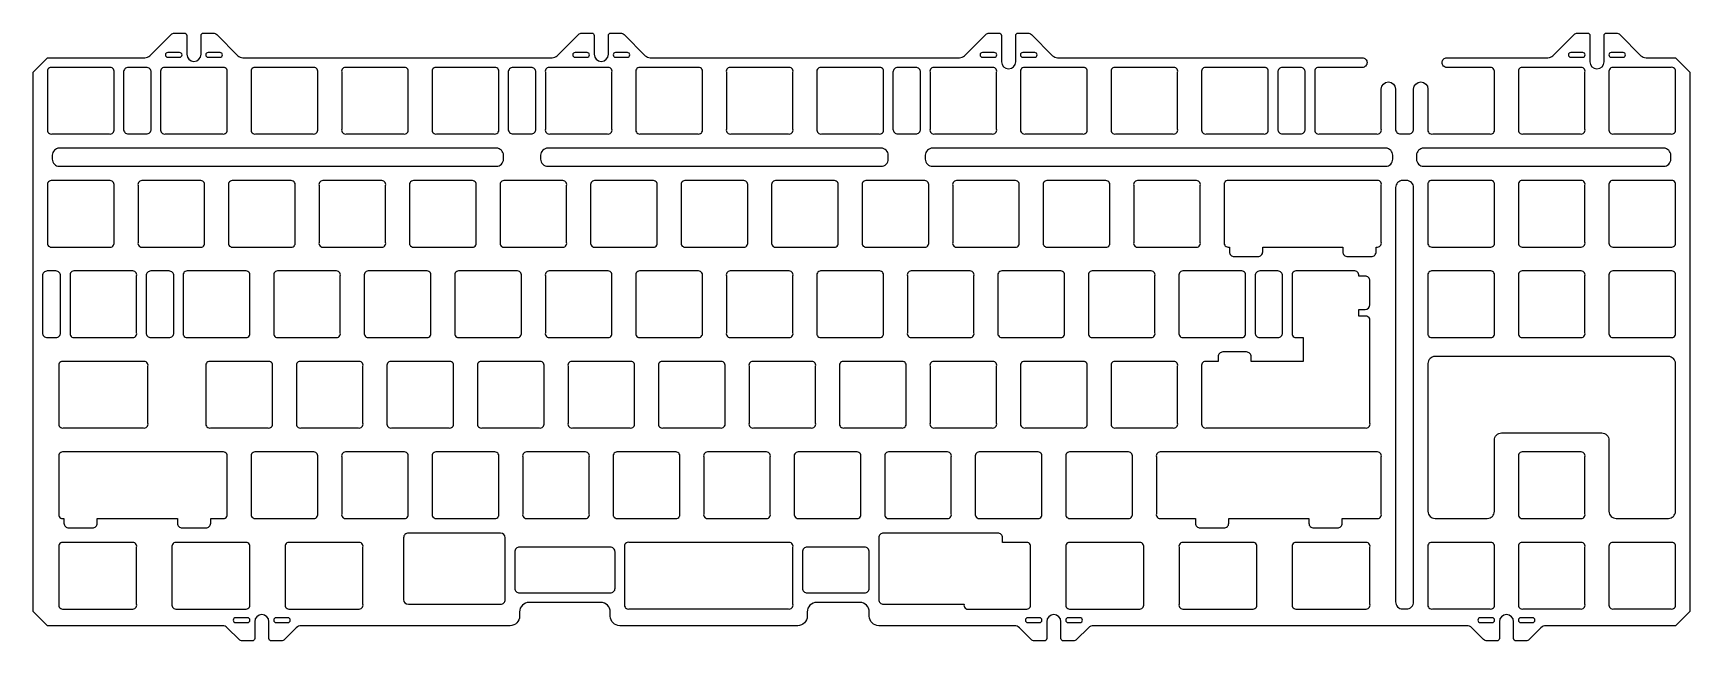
# Model space of a CAD drawing. Header units: millimetres. Extents: x -10 to 339, y -114 to 14.
import ezdxf

# ---------------------------------------------------------------- set-up
doc = ezdxf.new("R2010")
doc.units = ezdxf.units.MM
doc.header["$MEASUREMENT"] = 0

msp = doc.modelspace()

# ---------------------------------------------------------------- linework, layer by layer
at = {"linetype": 'Continuous'}
for points in [[(199.99, -113.44), (197.53, -110.98, 0.198912), (196.47, -110.54), (167.95, -110.54, -0.414214), (165.95, -108.54), (165.95, -107.65, 0.414214), (163.95, -105.65), (154.88, -105.65, 0.414214), (152.88, -107.65), (152.88, -108.54, -0.414214), (150.88, -110.54), (113.44, -110.54, -0.414214), (111.44, -108.54), (111.44, -107.65, 0.414214), (109.44, -105.65), (94.35, -105.65, 0.414214), (92.35, -107.65), (92.35, -108.54, -0.414214), (90.35, -110.54), (46.42, -110.54, 0.198912), (45.36, -110.98), (42.89, -113.44, -0.198912), (42.19, -113.74), (40.1, -113.74, -0.414214), (39.6, -113.24), (39.6, -109.71, 1), (36.6, -109.71), (36.6, -113.24, -0.414214), (36.1, -113.74), (34.01, -113.74, -0.198912), (33.31, -113.44), (30.84, -110.98, 0.198912), (29.78, -110.54), (-7.03, -110.54), (-10.03, -107.54), (-10.03, 6.03), (-7.03, 9.03), (13.49, 9.03, 0.198912), (14.55, 9.46), (19.02, 13.93, -0.198912), (19.73, 14.23), (21.81, 14.23, -0.414214), (22.31, 13.73), (22.31, 9.77, 1), (25.31, 9.77), (25.31, 13.73, -0.414214), (25.81, 14.23), (27.9, 14.23, -0.198912), (28.61, 13.93), (33.07, 9.46, 0.198912), (34.13, 9.03), (99.22, 9.03, 0.198912), (100.28, 9.46), (104.74, 13.93, -0.198912), (105.45, 14.23), (107.54, 14.23, -0.414214), (108.04, 13.73), (108.04, 9.77, 1), (111.04, 9.77), (111.04, 13.73, -0.414214), (111.54, 14.23), (113.62, 14.23, -0.198912), (114.33, 13.93), (118.8, 9.46, 0.198912), (119.86, 9.03), (184.94, 9.03, 0.198912), (186, 9.46), (190.47, 13.93, -0.198912), (191.18, 14.23), (193.26, 14.23, -0.414214), (193.76, 13.73), (193.76, 8.2, 1), (196.76, 8.2), (196.76, 13.73, -0.414214), (197.26, 14.23), (199.35, 14.23, -0.198912), (200.06, 13.93), (204.52, 9.46, 0.198912), (205.58, 9.03), (269.7, 9.03, -0.414214), (270.7, 8.03), (270.7, 8, -0.414214), (269.7, 7), (260.7, 7, 0.5532), (259.7, 6), (259.7, -6, 0.555582), (260.7, -7), (272.7, -7, 0.553821), (273.7, -6), (273.7, 2.45, -1), (276.7, 2.45), (276.7, -6, 0.414214), (277.7, -7), (279.51, -7, 0.414214), (280.51, -6), (280.51, 2.45, -1), (283.51, 2.45), (283.51, -6, 0.555334), (284.51, -7), (296.51, -7, 0.554577), (297.51, -6), (297.51, 6, 0.518306), (296.51, 7), (287.51, 7, -0.414214), (286.51, 8), (286.51, 8.03, -0.414214), (287.51, 9.03), (308.77, 9.03, 0.198912), (309.83, 9.46), (314.29, 13.93, -0.198912), (315, 14.23), (317.09, 14.23, -0.414214), (317.59, 13.73), (317.59, 8.2, 1), (320.59, 8.2), (320.59, 13.73, -0.414214), (321.09, 14.23), (323.17, 14.23, -0.198912), (323.88, 13.93), (328.35, 9.46, 0.198912), (329.41, 9.03), (335.64, 9.03), (338.64, 6.03), (338.64, -107.54), (335.64, -110.54), (308.36, -110.54, 0.198912), (307.3, -110.98), (304.83, -113.44, -0.198912), (304.12, -113.74), (302.04, -113.74, -0.414214), (301.54, -113.24), (301.54, -109.71, 1), (298.54, -109.71), (298.54, -113.24, -0.414214), (298.04, -113.74), (295.95, -113.74, -0.198912), (295.24, -113.44), (292.78, -110.98, 0.198912), (291.72, -110.54), (213.11, -110.54, 0.198912), (212.05, -110.98), (209.58, -113.44, -0.198912), (208.87, -113.74), (206.79, -113.74, -0.414214), (206.29, -113.24), (206.29, -109.71, 1), (203.29, -109.71), (203.29, -113.24, -0.414214), (202.79, -113.74), (200.7, -113.74, -0.198912)], [(9, -6, 0.414214), (10, -7), (13.81, -7, 0.414214), (14.81, -6), (14.81, 6, 0.414214), (13.81, 7), (10, 7, 0.414214), (9, 6)], [(20.81, 10.14), (18.31, 10.14, 1), (18.31, 9.14), (20.81, 9.14, 1)], [(29.31, 10.14), (26.81, 10.14, 1), (26.81, 9.14), (29.31, 9.14, 1)], [(89.96, -6, 0.414214), (90.96, -7), (94.78, -7, 0.414214), (95.78, -6), (95.78, 6, 0.414214), (94.78, 7), (90.96, 7, 0.414214), (89.96, 6)], [(106.54, 10.14), (104.04, 10.14, 1), (104.04, 9.14), (106.54, 9.14, 1)], [(115.04, 10.14), (112.54, 10.14, 1), (112.54, 9.14), (115.04, 9.14, 1)], [(170.93, -6, 0.414214), (171.93, -7), (175.74, -7, 0.414214), (176.74, -6), (176.74, 6, 0.414214), (175.74, 7), (171.93, 7, 0.414214), (170.93, 6)], [(192.26, 10.14), (189.76, 10.14, 1), (189.76, 9.14), (192.26, 9.14, 1)], [(200.76, 10.14), (198.26, 10.14, 1), (198.26, 9.14), (200.76, 9.14, 1)], [(251.89, -6, 0.414214), (252.89, -7), (256.7, -7, 0.414214), (257.7, -6), (257.7, 6, 0.414214), (256.7, 7), (252.89, 7, 0.414214), (251.89, 6)], [(316.09, 10.14), (313.59, 10.14, 1), (313.59, 9.14), (316.09, 9.14, 1)], [(324.59, 10.14), (322.09, 10.14, 1), (322.09, 9.14), (324.59, 9.14, 1)], [(87.46, -13.81, 0.414214), (88.96, -12.31), (88.96, -11.5, 0.414214), (87.46, -10), (-4.5, -10, 0.414214), (-6, -11.5), (-6, -12.31, 0.414214), (-4.5, -13.81)], [(168.43, -13.81, 0.414214), (169.93, -12.31), (169.93, -11.5, 0.414214), (168.43, -10), (98.28, -10, 0.414214), (96.78, -11.5), (96.78, -12.31, 0.414214), (98.28, -13.81)], [(179.24, -13.81), (274.61, -13.81, 0.414214), (276.11, -12.31), (276.11, -11.5, 0.414214), (274.61, -10), (179.24, -10, 0.414214), (177.74, -11.5), (177.74, -12.31, 0.414214)], [(281.11, -12.31, 0.414214), (282.61, -13.81), (333.13, -13.81, 0.414214), (334.63, -12.31), (334.63, -11.5, 0.414214), (333.13, -10), (282.61, -10, 0.414214), (281.11, -11.5)], [(276.7, -18.31), (276.7, -105.51, 0.414214), (278.2, -107.01), (279.01, -107.01, 0.414214), (280.51, -105.51), (280.51, -18.31, 0.414214), (279.01, -16.81), (278.2, -16.81, 0.414214)], [(-7.05, -49.86), (-5.24, -49.86, 0.414214), (-4.24, -48.86), (-4.24, -36.86, 0.414214), (-5.24, -35.86), (-7.05, -35.86, 0.414214), (-8.05, -36.86), (-8.05, -48.86, 0.414214)], [(13.76, -48.86, 0.414214), (14.76, -49.86), (18.58, -49.86, 0.414214), (19.58, -48.86), (19.58, -36.86, 0.414214), (18.58, -35.86), (14.76, -35.86, 0.414214), (13.76, -36.86)], [(248.12, -49.86), (251.94, -49.86, 0.414214), (252.94, -48.86), (252.94, -36.86, 0.414214), (251.94, -35.86), (248.12, -35.86, 0.414214), (247.12, -36.86), (247.12, -48.86, 0.414214)], [(91.35, -102.65, 0.414214), (92.35, -103.65), (111.44, -103.65, 0.414214), (112.44, -102.65), (112.44, -95.01, 0.414214), (111.44, -94.01), (92.35, -94.01, 0.414214), (91.35, -95.01)], [(151.88, -102.65, 0.414214), (152.88, -103.65), (164.95, -103.65, 0.414214), (165.95, -102.65), (165.95, -95.01, 0.414214), (164.95, -94.01), (152.88, -94.01, 0.414214), (151.88, -95.01)], [(35.1, -108.88), (32.6, -108.88, 1), (32.6, -109.88), (35.1, -109.88, 1)], [(43.6, -108.88), (41.1, -108.88, 1), (41.1, -109.88), (43.6, -109.88, 1)], [(201.79, -108.88), (199.29, -108.88, 1), (199.29, -109.88), (201.79, -109.88, 1)], [(210.29, -108.88), (207.79, -108.88, 1), (207.79, -109.88), (210.29, -109.88, 1)], [(297.04, -108.88), (294.54, -108.88, 1), (294.54, -109.88), (297.04, -109.88, 1)], [(305.54, -108.88), (303.04, -108.88, 1), (303.04, -109.88), (305.54, -109.88, 1)]]:
    msp.add_lwpolyline(points, format="xyb", close=True, dxfattribs=at)
for points in [[(6, -7, 0.555484), (7, -6), (7, 6, 0.554774), (6, 7), (-6, 7, 0.55441), (-7, 6), (-7, -6, 0.551433), (-6, -7)], [(17.81, -7), (29.81, -7, 0.555484), (30.81, -6), (30.81, 6, 0.554774), (29.81, 7), (17.81, 7, 0.55441), (16.81, 6), (16.81, -6, 0.551433)], [(36.86, -7), (48.86, -7, 0.555484), (49.86, -6), (49.86, 6, 0.554774), (48.86, 7), (36.86, 7, 0.55441), (35.86, 6), (35.86, -6, 0.551433)], [(55.91, -7), (67.91, -7, 0.555484), (68.91, -6), (68.91, 6, 0.554774), (67.91, 7), (55.91, 7, 0.55441), (54.91, 6), (54.91, -6, 0.551433)], [(74.96, -7), (86.96, -7, 0.555484), (87.96, -6), (87.96, 6, 0.554774), (86.96, 7), (74.96, 7, 0.55441), (73.96, 6), (73.96, -6, 0.551433)], [(98.78, -7), (110.78, -7, 0.555484), (111.78, -6), (111.78, 6, 0.554774), (110.78, 7), (98.78, 7, 0.55441), (97.78, 6), (97.78, -6, 0.551433)], [(117.83, -7), (129.83, -7, 0.555484), (130.83, -6), (130.83, 6, 0.554774), (129.83, 7), (117.83, 7, 0.55441), (116.83, 6), (116.83, -6, 0.551433)], [(136.88, -7), (148.88, -7, 0.555484), (149.88, -6), (149.88, 6, 0.554774), (148.88, 7), (136.88, 7, 0.55441), (135.88, 6), (135.88, -6, 0.551433)], [(155.93, -7), (167.93, -7, 0.555484), (168.93, -6), (168.93, 6, 0.554774), (167.93, 7), (155.93, 7, 0.55441), (154.93, 6), (154.93, -6, 0.551433)], [(179.74, -7), (191.74, -7, 0.555484), (192.74, -6), (192.74, 6, 0.554774), (191.74, 7), (179.74, 7, 0.55441), (178.74, 6), (178.74, -6, 0.551433)], [(198.79, -7), (210.79, -7, 0.555484), (211.79, -6), (211.79, 6, 0.554774), (210.79, 7), (198.79, 7, 0.55441), (197.79, 6), (197.79, -6, 0.551433)], [(217.84, -7), (229.84, -7, 0.555484), (230.84, -6), (230.84, 6, 0.554774), (229.84, 7), (217.84, 7, 0.55441), (216.84, 6), (216.84, -6, 0.551433)], [(236.89, -7), (248.89, -7, 0.555484), (249.89, -6), (249.89, 6, 0.554774), (248.89, 7), (236.89, 7, 0.55441), (235.89, 6), (235.89, -6, 0.551433)], [(315.56, -7, 0.554611), (316.56, -6), (316.56, 6, 0.55427), (315.56, 7), (303.56, 7, 0.553872), (302.56, 6), (302.56, -6, 0.552912), (303.56, -7)], [(334.61, -7, 0.555456), (335.61, -6), (335.61, 6, 0.555635), (334.61, 7), (322.61, 7, 0.518306), (321.61, 6), (321.61, -6, 0.55546), (322.61, -7)], [(6, -30.83, 0.555484), (7, -29.83), (7, -17.83, 0.554774), (6, -16.83), (-6, -16.83, 0.55441), (-7, -17.83), (-7, -29.83, 0.551433), (-6, -30.83)], [(25.05, -30.83, 0.555484), (26.05, -29.83), (26.05, -17.83, 0.554774), (25.05, -16.83), (13.05, -16.83, 0.55441), (12.05, -17.83), (12.05, -29.83, 0.551433), (13.05, -30.83)], [(44.1, -30.83, 0.555484), (45.1, -29.83), (45.1, -17.83, 0.554774), (44.1, -16.83), (32.1, -16.83, 0.55441), (31.1, -17.83), (31.1, -29.83, 0.551433), (32.1, -30.83)], [(63.15, -30.83, 0.555484), (64.15, -29.83), (64.15, -17.83, 0.554774), (63.15, -16.83), (51.15, -16.83, 0.55441), (50.15, -17.83), (50.15, -29.83, 0.551433), (51.15, -30.83)], [(82.2, -30.83, 0.555484), (83.2, -29.83), (83.2, -17.83, 0.554774), (82.2, -16.83), (70.2, -16.83, 0.55441), (69.2, -17.83), (69.2, -29.83, 0.551433), (70.2, -30.83)], [(101.25, -30.83, 0.555484), (102.25, -29.83), (102.25, -17.83, 0.554774), (101.25, -16.83), (89.25, -16.83, 0.55441), (88.25, -17.83), (88.25, -29.83, 0.551433), (89.25, -30.83)], [(120.3, -30.83, 0.555484), (121.3, -29.83), (121.3, -17.83, 0.554774), (120.3, -16.83), (108.3, -16.83, 0.55441), (107.3, -17.83), (107.3, -29.83, 0.551433), (108.3, -30.83)], [(139.35, -30.83, 0.555484), (140.35, -29.83), (140.35, -17.83, 0.554774), (139.35, -16.83), (127.35, -16.83, 0.55441), (126.35, -17.83), (126.35, -29.83, 0.551433), (127.35, -30.83)], [(158.4, -30.83, 0.555484), (159.4, -29.83), (159.4, -17.83, 0.554774), (158.4, -16.83), (146.4, -16.83, 0.55441), (145.4, -17.83), (145.4, -29.83, 0.551433), (146.4, -30.83)], [(177.45, -30.83, 0.555484), (178.45, -29.83), (178.45, -17.83, 0.554774), (177.45, -16.83), (165.45, -16.83, 0.55441), (164.45, -17.83), (164.45, -29.83, 0.551433), (165.45, -30.83)], [(196.5, -30.83, 0.555484), (197.5, -29.83), (197.5, -17.83, 0.554774), (196.5, -16.83), (184.5, -16.83, 0.55441), (183.5, -17.83), (183.5, -29.83, 0.551433), (184.5, -30.83)], [(215.55, -30.83, 0.555484), (216.55, -29.83), (216.55, -17.83, 0.554774), (215.55, -16.83), (203.55, -16.83, 0.55441), (202.55, -17.83), (202.55, -29.83, 0.551433), (203.55, -30.83)], [(234.6, -30.83, 0.555484), (235.6, -29.83), (235.6, -17.83, 0.554774), (234.6, -16.83), (222.6, -16.83, 0.55441), (221.6, -17.83), (221.6, -29.83, 0.551433), (222.6, -30.83)], [(247.74, -32.81, 0.414214), (248.74, -31.81), (248.74, -30.82), (248.74, -30.81), (265.61, -30.81), (265.61, -31.81, 0.414214), (266.61, -32.81), (271.61, -32.81, 0.414214), (272.61, -31.81), (272.61, -30.81), (272.7, -30.81, 0.554083), (273.7, -29.81), (273.7, -17.81, 0.583919), (272.7, -16.81), (241.65, -16.81, 0.554641), (240.65, -17.81), (240.65, -29.81, 0.550243), (241.65, -30.81), (241.74, -30.81), (241.74, -31.81, 0.414214), (242.74, -32.81)], [(284.51, -30.81), (296.51, -30.81, 0.555484), (297.51, -29.81), (297.51, -17.81, 0.554774), (296.51, -16.81), (284.51, -16.81, 0.55441), (283.51, -17.81), (283.51, -29.81, 0.551433)], [(303.56, -30.81), (315.56, -30.81, 0.555484), (316.56, -29.81), (316.56, -17.81, 0.554774), (315.56, -16.81), (303.56, -16.81, 0.55441), (302.56, -17.81), (302.56, -29.81, 0.551433)], [(322.61, -30.81), (334.61, -30.81, 0.555484), (335.61, -29.81), (335.61, -17.81, 0.554774), (334.61, -16.81), (322.61, -16.81, 0.55441), (321.61, -17.81), (321.61, -29.81, 0.551433)], [(-1.24, -49.86), (10.76, -49.86, 0.555484), (11.76, -48.86), (11.76, -36.86, 0.554774), (10.76, -35.86), (-1.24, -35.86, 0.55441), (-2.24, -36.86), (-2.24, -48.86, 0.551433)], [(22.57, -49.86), (34.57, -49.86, 0.555484), (35.57, -48.86), (35.57, -36.86, 0.554774), (34.57, -35.86), (22.57, -35.86, 0.55441), (21.57, -36.86), (21.57, -48.86, 0.551433)], [(41.62, -49.86), (53.62, -49.86, 0.555484), (54.62, -48.86), (54.62, -36.86, 0.554774), (53.62, -35.86), (41.62, -35.86, 0.55441), (40.62, -36.86), (40.62, -48.86, 0.551433)], [(60.67, -49.86), (72.67, -49.86, 0.555484), (73.67, -48.86), (73.67, -36.86, 0.554774), (72.67, -35.86), (60.67, -35.86, 0.55441), (59.67, -36.86), (59.67, -48.86, 0.551433)], [(79.72, -49.86), (91.72, -49.86, 0.555484), (92.72, -48.86), (92.72, -36.86, 0.554774), (91.72, -35.86), (79.72, -35.86, 0.55441), (78.72, -36.86), (78.72, -48.86, 0.551433)], [(98.77, -49.86), (110.77, -49.86, 0.555484), (111.77, -48.86), (111.77, -36.86, 0.554774), (110.77, -35.86), (98.77, -35.86, 0.55441), (97.77, -36.86), (97.77, -48.86, 0.551433)], [(117.82, -49.86), (129.82, -49.86, 0.555484), (130.82, -48.86), (130.82, -36.86, 0.554774), (129.82, -35.86), (117.82, -35.86, 0.55441), (116.82, -36.86), (116.82, -48.86, 0.551433)], [(136.87, -49.86), (148.87, -49.86, 0.555484), (149.87, -48.86), (149.87, -36.86, 0.554774), (148.87, -35.86), (136.87, -35.86, 0.55441), (135.87, -36.86), (135.87, -48.86, 0.551433)], [(155.92, -49.86), (167.92, -49.86, 0.555484), (168.92, -48.86), (168.92, -36.86, 0.554774), (167.92, -35.86), (155.92, -35.86, 0.55441), (154.92, -36.86), (154.92, -48.86, 0.551433)], [(174.97, -49.86), (186.97, -49.86, 0.555484), (187.97, -48.86), (187.97, -36.86, 0.554774), (186.97, -35.86), (174.97, -35.86, 0.55441), (173.97, -36.86), (173.97, -48.86, 0.551433)], [(194.02, -49.86), (206.02, -49.86, 0.555484), (207.02, -48.86), (207.02, -36.86, 0.554774), (206.02, -35.86), (194.02, -35.86, 0.55441), (193.02, -36.86), (193.02, -48.86, 0.551433)], [(213.07, -49.86), (225.07, -49.86, 0.555484), (226.07, -48.86), (226.07, -36.86, 0.554774), (225.07, -35.86), (213.07, -35.86, 0.55441), (212.07, -36.86), (212.07, -48.86, 0.551433)], [(231.12, -48.86, 0.551433), (232.12, -49.86), (244.12, -49.86, 0.555484), (245.12, -48.86), (245.12, -36.86, 0.554774), (244.12, -35.86), (232.12, -35.86, 0.55441), (231.12, -36.86)], [(254.94, -48.86, 0.550433), (255.94, -49.86), (257.29, -49.86), (257.29, -54.91), (246.32, -54.91), (246.32, -53.91, 0.414218), (245.32, -52.91), (242.86, -52.91), (240.36, -52.91, 0.414214), (239.36, -53.91), (239.36, -54.91), (236.89, -54.91, 0.555456), (235.89, -55.91), (235.89, -67.91, 0.518306), (236.89, -68.91), (270.32, -68.91, 0.554986), (271.32, -67.91), (271.29, -46.39, 0.554214), (270.29, -45.39), (268.94, -45.39), (268.94, -43.95), (270.29, -43.95, 0.412767), (271.29, -42.95), (271.29, -37.95, 0.414214), (270.29, -36.95), (268.94, -36.95), (268.94, -36.86, 0.518306), (267.94, -35.86), (255.94, -35.86, 0.552215), (254.94, -36.86)], [(284.51, -49.86), (296.51, -49.86, 0.555484), (297.51, -48.86), (297.51, -36.86, 0.554774), (296.51, -35.86), (284.51, -35.86, 0.55441), (283.51, -36.86), (283.51, -48.86, 0.551433)], [(303.56, -49.86), (315.56, -49.86, 0.555484), (316.56, -48.86), (316.56, -36.86, 0.554774), (315.56, -35.86), (303.56, -35.86, 0.55441), (302.56, -36.86), (302.56, -48.86, 0.551433)], [(322.61, -49.86), (334.61, -49.86, 0.555484), (335.61, -48.86), (335.61, -36.86, 0.554774), (334.61, -35.86), (322.61, -35.86, 0.55441), (321.61, -36.86), (321.61, -48.86, 0.551433)], [(13.14, -68.91, 0.55563), (14.14, -67.91), (14.14, -55.91, 0.553758), (13.14, -54.91), (-3.62, -54.91, 0.554305), (-4.62, -55.91), (-4.62, -67.91, 0.551769), (-3.62, -68.91)], [(27.34, -68.91), (39.34, -68.91, 0.555484), (40.34, -67.91), (40.34, -55.91, 0.554774), (39.34, -54.91), (27.34, -54.91, 0.55441), (26.34, -55.91), (26.34, -67.91, 0.551433)], [(46.39, -68.91), (58.39, -68.91, 0.555484), (59.39, -67.91), (59.39, -55.91, 0.554774), (58.39, -54.91), (46.39, -54.91, 0.55441), (45.39, -55.91), (45.39, -67.91, 0.551433)], [(65.44, -68.91), (77.44, -68.91, 0.555484), (78.44, -67.91), (78.44, -55.91, 0.554774), (77.44, -54.91), (65.44, -54.91, 0.55441), (64.44, -55.91), (64.44, -67.91, 0.551433)], [(84.49, -68.91), (96.49, -68.91, 0.555484), (97.49, -67.91), (97.49, -55.91, 0.554774), (96.49, -54.91), (84.49, -54.91, 0.55441), (83.49, -55.91), (83.49, -67.91, 0.551433)], [(103.54, -68.91), (115.54, -68.91, 0.555484), (116.54, -67.91), (116.54, -55.91, 0.554774), (115.54, -54.91), (103.54, -54.91, 0.55441), (102.54, -55.91), (102.54, -67.91, 0.551433)], [(122.59, -68.91), (134.59, -68.91, 0.555484), (135.59, -67.91), (135.59, -55.91, 0.554774), (134.59, -54.91), (122.59, -54.91, 0.55441), (121.59, -55.91), (121.59, -67.91, 0.551433)], [(141.64, -68.91), (153.64, -68.91, 0.555484), (154.64, -67.91), (154.64, -55.91, 0.554774), (153.64, -54.91), (141.64, -54.91, 0.55441), (140.64, -55.91), (140.64, -67.91, 0.551433)], [(160.69, -68.91), (172.69, -68.91, 0.555484), (173.69, -67.91), (173.69, -55.91, 0.554774), (172.69, -54.91), (160.69, -54.91, 0.55441), (159.69, -55.91), (159.69, -67.91, 0.551433)], [(179.74, -68.91), (191.74, -68.91, 0.555484), (192.74, -67.91), (192.74, -55.91, 0.554774), (191.74, -54.91), (179.74, -54.91, 0.55441), (178.74, -55.91), (178.74, -67.91, 0.551433)], [(198.79, -68.91), (210.79, -68.91, 0.555484), (211.79, -67.91), (211.79, -55.91, 0.554774), (210.79, -54.91), (198.79, -54.91, 0.55441), (197.79, -55.91), (197.79, -67.91, 0.551433)], [(217.84, -68.91), (229.84, -68.91, 0.555484), (230.84, -67.91), (230.84, -55.91, 0.554774), (229.84, -54.91), (217.84, -54.91, 0.55441), (216.84, -55.91), (216.84, -67.91, 0.551433)], [(334.11, -87.96, 0.414214), (335.61, -86.46), (335.61, -55.36, 0.414214), (334.11, -53.86), (285.01, -53.86, 0.414214), (283.51, -55.36), (283.51, -86.46, 0.414214), (285.01, -87.96), (296.01, -87.96, 0.414214), (297.51, -86.46), (297.51, -71.46, -0.414214), (299.01, -69.96), (320.11, -69.96, -0.414214), (321.61, -71.46), (321.61, -86.46, 0.414214), (323.11, -87.96)], [(29.81, -87.96, 0.554703), (30.81, -86.96), (30.81, -74.96, 0.55314), (29.81, -73.96), (-3.62, -73.96, 0.555635), (-4.62, -74.96), (-4.62, -86.96, 0.555606), (-3.62, -87.96), (-3.53, -87.96), (-3.53, -88.96, 0.414214), (-2.53, -89.96), (2.47, -89.96, 0.414214), (3.47, -88.96), (3.47, -87.97), (3.47, -87.96), (20.34, -87.96), (20.34, -88.96, 0.414214), (21.34, -89.96), (26.34, -89.96, 0.414214), (27.34, -88.96), (27.34, -87.96)], [(36.86, -87.96), (48.86, -87.96, 0.555484), (49.86, -86.96), (49.86, -74.96, 0.554774), (48.86, -73.96), (36.86, -73.96, 0.55441), (35.86, -74.96), (35.86, -86.96, 0.551433)], [(55.91, -87.96), (67.91, -87.96, 0.555484), (68.91, -86.96), (68.91, -74.96, 0.554774), (67.91, -73.96), (55.91, -73.96, 0.55441), (54.91, -74.96), (54.91, -86.96, 0.551433)], [(74.96, -87.96), (86.96, -87.96, 0.555484), (87.96, -86.96), (87.96, -74.96, 0.554774), (86.96, -73.96), (74.96, -73.96, 0.55441), (73.96, -74.96), (73.96, -86.96, 0.551433)], [(94.01, -87.96), (106.01, -87.96, 0.555484), (107.01, -86.96), (107.01, -74.96, 0.554774), (106.01, -73.96), (94.01, -73.96, 0.55441), (93.01, -74.96), (93.01, -86.96, 0.551433)], [(113.06, -87.96), (125.06, -87.96, 0.555484), (126.06, -86.96), (126.06, -74.96, 0.554774), (125.06, -73.96), (113.06, -73.96, 0.55441), (112.06, -74.96), (112.06, -86.96, 0.551433)], [(132.11, -87.96), (144.11, -87.96, 0.555484), (145.11, -86.96), (145.11, -74.96, 0.554774), (144.11, -73.96), (132.11, -73.96, 0.55441), (131.11, -74.96), (131.11, -86.96, 0.551433)], [(151.16, -87.96), (163.16, -87.96, 0.555484), (164.16, -86.96), (164.16, -74.96, 0.554774), (163.16, -73.96), (151.16, -73.96, 0.55441), (150.16, -74.96), (150.16, -86.96, 0.551433)], [(170.21, -87.96), (182.21, -87.96, 0.555484), (183.21, -86.96), (183.21, -74.96, 0.554774), (182.21, -73.96), (170.21, -73.96, 0.55441), (169.21, -74.96), (169.21, -86.96, 0.551433)], [(189.26, -87.96), (201.26, -87.96, 0.555484), (202.26, -86.96), (202.26, -74.96, 0.554774), (201.26, -73.96), (189.26, -73.96, 0.55441), (188.26, -74.96), (188.26, -86.96, 0.551433)], [(208.31, -87.96), (220.31, -87.96, 0.555484), (221.31, -86.96), (221.31, -74.96, 0.554774), (220.31, -73.96), (208.31, -73.96, 0.55441), (207.31, -74.96), (207.31, -86.96, 0.551433)], [(315.56, -87.96, 0.555484), (316.56, -86.96), (316.56, -74.96, 0.554774), (315.56, -73.96), (303.56, -73.96, 0.55441), (302.56, -74.96), (302.56, -86.96, 0.551433), (303.56, -87.96)], [(10.76, -93.03), (-3.62, -93.03, 0.555503), (-4.62, -94.03), (-4.62, -106.03, 0.55534), (-3.62, -107.03), (10.76, -107.03, 0.554668), (11.76, -106.03), (11.76, -94.03, 0.549244)], [(20.19, -107.03), (34.58, -107.03, 0.555301), (35.58, -106.03), (35.58, -94.03, 0.55449), (34.58, -93.03), (20.19, -93.03, 0.553863), (19.19, -94.03), (19.19, -106.03, 0.555024)], [(59.39, -106.03), (59.39, -94.03, 0.550948), (58.39, -93.03), (44.01, -93.03, 0.555603), (43.01, -94.03), (43.01, -106.03, 0.550405), (44.01, -107.03), (58.39, -107.03, 0.553908)], [(115.44, -107.01), (129.83, -107.01, 0.001593), (129.83, -107.01), (148.88, -107.01, 0.554831), (149.88, -106.01), (149.88, -94.01, 0.518306), (148.88, -93.01), (115.44, -93.01, 0.555523), (114.44, -94.01), (114.44, -106.01, 0.551888)], [(167.95, -92.03), (167.95, -105.03, 0.414214), (168.95, -106.03), (185.88, -106.03, 0.574077), (186.88, -107.03), (198.88, -107.03, 0.555136), (199.88, -106.03), (199.88, -94.03, 0.554042), (198.88, -93.03), (194, -93.03), (194, -92.03, 0.414214), (193, -91.03), (168.95, -91.03, 0.414214)], [(223.69, -106.03), (223.69, -94.03, 0.554193), (222.69, -93.03), (208.31, -93.03, 0.555409), (207.31, -94.03), (207.31, -106.03, 0.55563), (208.31, -107.03), (222.69, -107.03, 0.551982)], [(247.51, -106.03), (247.51, -94.03, 0.548717), (246.51, -93.03), (232.13, -93.03, 0.553957), (231.13, -94.03), (231.13, -106.03, 0.555215), (232.13, -107.03), (246.51, -107.03, 0.547209)], [(271.32, -106.03), (271.32, -94.03, 0.551447), (270.32, -93.03), (255.94, -93.03, 0.545355), (254.94, -94.03), (254.94, -106.03, 0.552262), (255.94, -107.03), (270.32, -107.03, 0.553113)], [(296.51, -107.01, 0.555484), (297.51, -106.01), (297.51, -94.01, 0.554774), (296.51, -93.01), (284.51, -93.01, 0.55441), (283.51, -94.01), (283.51, -106.01, 0.551433), (284.51, -107.01)], [(315.56, -107.01, 0.555484), (316.56, -106.01), (316.56, -94.01, 0.554774), (315.56, -93.01), (303.56, -93.01, 0.55441), (302.56, -94.01), (302.56, -106.01, 0.551433), (303.56, -107.01)], [(334.61, -107.01, 0.555484), (335.61, -106.01), (335.61, -94.01, 0.554774), (334.61, -93.01), (322.61, -93.01, 0.55441), (321.61, -94.01), (321.61, -106.01, 0.551433), (322.61, -107.01)]]:
    msp.add_lwpolyline(points, format="xyb", close=True)
for points in [[(258.47, -87.96), (258.47, -87.97), (258.47, -88.96, 0.414214), (259.47, -89.96), (264.47, -89.96, 0.414214), (265.47, -88.96), (265.47, -87.96), (272.7, -87.96, 0.554986), (273.7, -86.96), (273.7, -74.96, 0.554214), (272.7, -73.96), (227.36, -73.96, 0.539492), (226.36, -74.96), (226.36, -86.96, 0.555461), (227.36, -87.96), (234.59, -87.96), (234.59, -88.96, 0.414214), (235.59, -89.96), (240.59, -89.96, 0.414214), (241.59, -88.96), (241.59, -87.96), (258.47, -87.96)], [(67.94, -105.03, 0.414102), (68.94, -106.03), (88.35, -106.03, 0.414325), (89.35, -105.03), (89.35, -92.03, 0.414102), (88.35, -91.03), (68.94, -91.03, 0.414325), (67.94, -92.03), (67.94, -105.03)]]:
    msp.add_lwpolyline(points, format="xyb")

doc.saveas('drawing.dxf')
